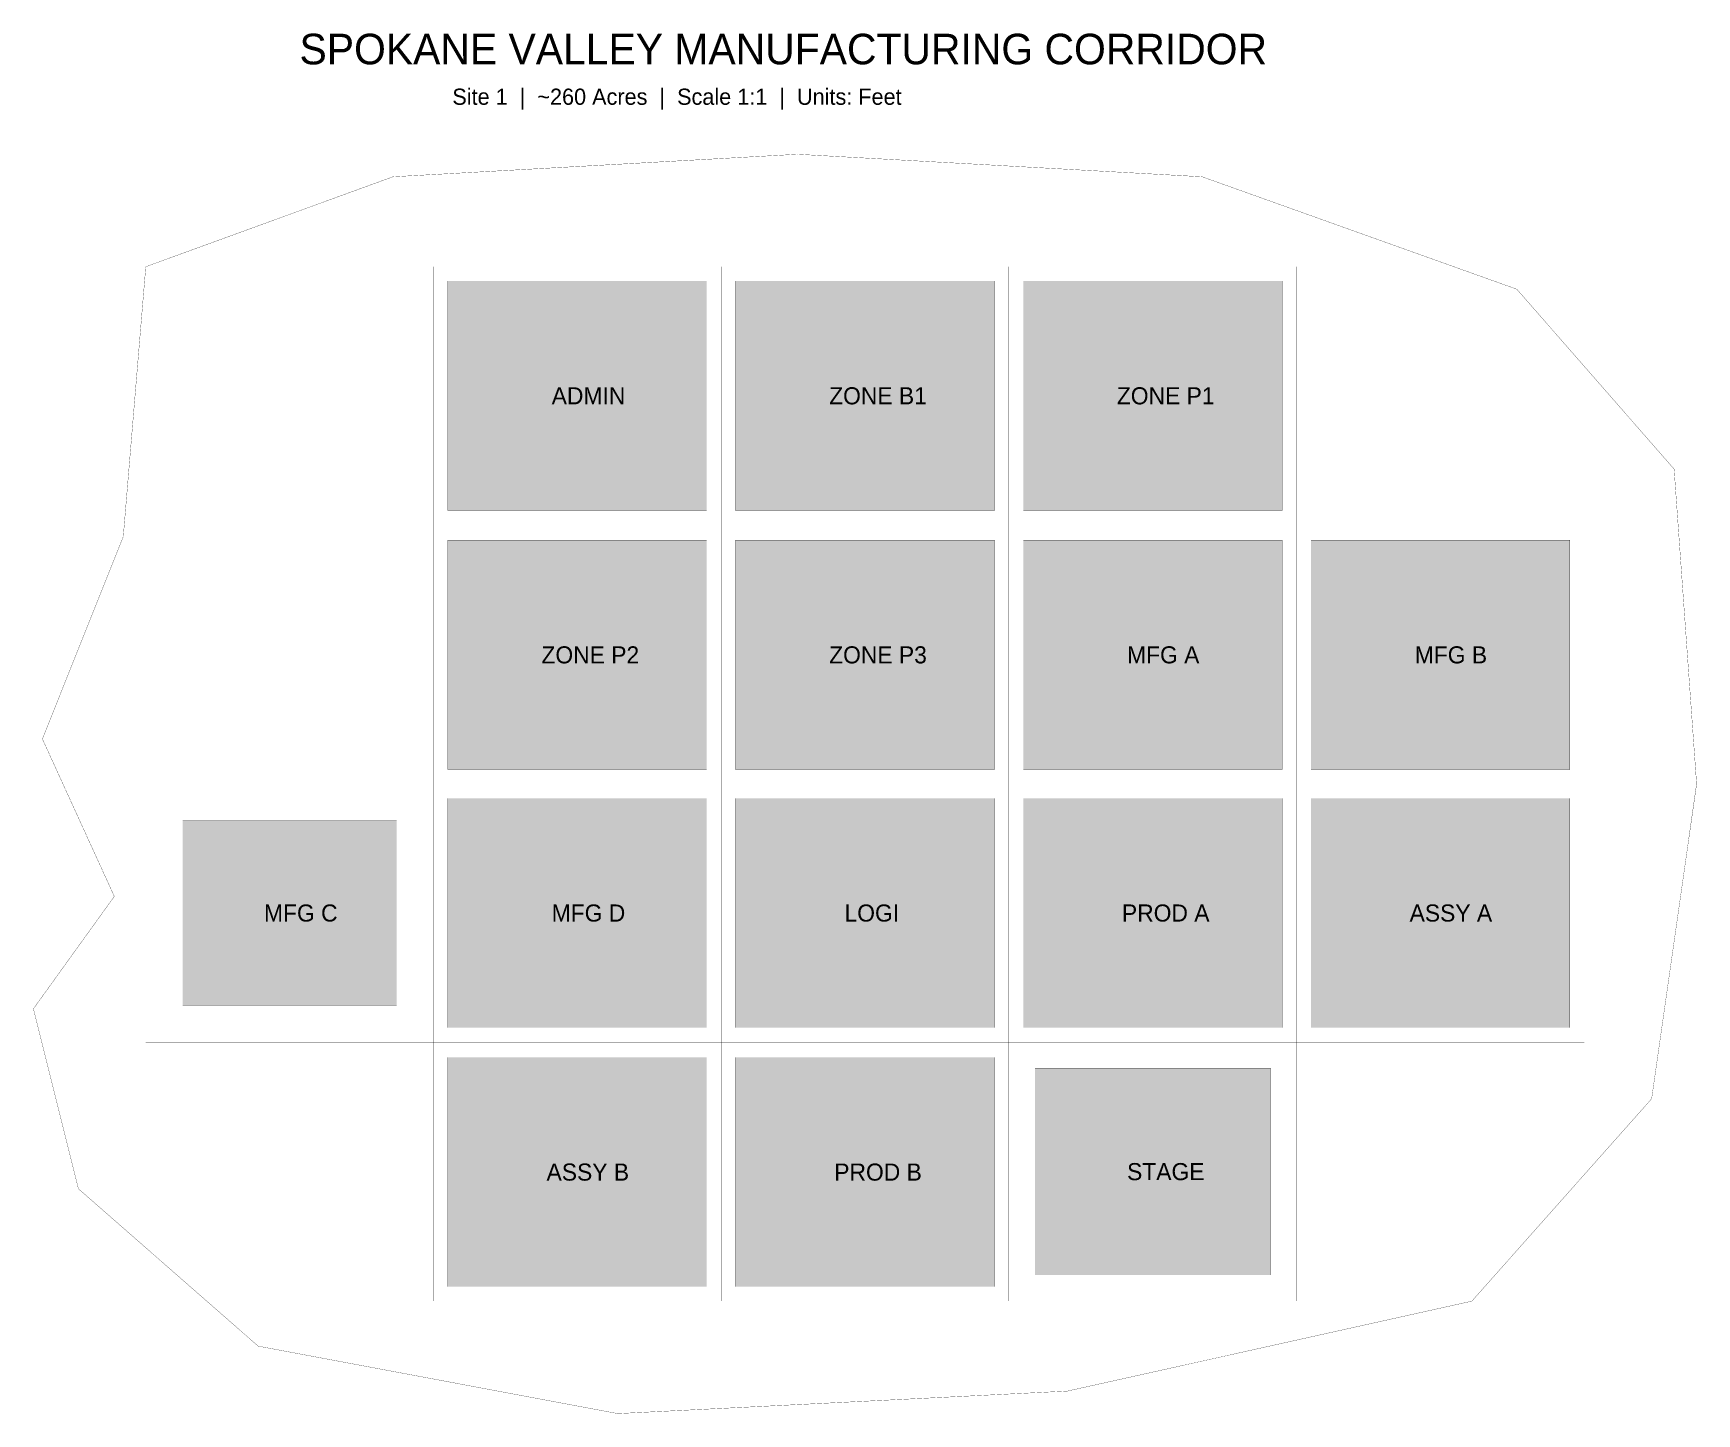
# Model space of a CAD drawing. Header units: inches. Extents: x 100 to 3800, y 400 to 3469.
import ezdxf

# ---------------------------------------------------------------- set-up
doc = ezdxf.new("R2010")
doc.units = ezdxf.units.IN
for name, color, linetype in [('ANNOT', 7, 'Continuous'), ('BOUNDARY', 4, 'Continuous'), ('HATCH', 7, 'Continuous'), ('ROADS', 253, 'Continuous'), ('ZONE_BLUE', 140, 'Continuous'), ('ZONE_CYAN', 4, 'Continuous'), ('ZONE_GREEN', 3, 'Continuous'), ('ZONE_MAGENTA', 6, 'Continuous'), ('ZONE_PURPLE', 190, 'Continuous'), ('ZONE_RED', 1, 'Continuous'), ('ZONE_YELLOW', 2, 'Continuous')]:
    doc.layers.add(name, color=color, linetype=linetype)

msp = doc.modelspace()

# ---------------------------------------------------------------- hatches: boundary and pattern name
at = {"layer": 'HATCH'}
for points in [[(1022, 2408), (1598, 2408), (1598, 2918), (1022, 2918), (1022, 2408)], [(1662, 2408), (2238, 2408), (2238, 2918), (1662, 2918), (1662, 2408)], [(2302, 2408), (2878, 2408), (2878, 2918), (2302, 2918), (2302, 2408)], [(1022, 1832), (1598, 1832), (1598, 2342), (1022, 2342), (1022, 1832)], [(1662, 1832), (2238, 1832), (2238, 2342), (1662, 2342), (1662, 1832)], [(2302, 1832), (2878, 1832), (2878, 2342), (2302, 2342), (2302, 1832)], [(2942, 1832), (3518, 1832), (3518, 2342), (2942, 2342), (2942, 1832)], [(1022, 1258), (1598, 1258), (1598, 1768), (1022, 1768), (1022, 1258)], [(1662, 1258), (2238, 1258), (2238, 1768), (1662, 1768), (1662, 1258)], [(2302, 1258), (2878, 1258), (2878, 1768), (2302, 1768), (2302, 1258)], [(2942, 1258), (3518, 1258), (3518, 1768), (2942, 1768), (2942, 1258)], [(432, 1308), (908, 1308), (908, 1718), (432, 1718), (432, 1308)], [(1022, 682), (1598, 682), (1598, 1192), (1022, 1192), (1022, 682)], [(1662, 682), (2238, 682), (2238, 1192), (1662, 1192), (1662, 682)], [(2328, 708), (2852, 708), (2852, 1168), (2328, 1168), (2328, 708)]]:
    msp.add_hatch(color=7, dxfattribs=at).paths.add_polyline_path(points)

# ---------------------------------------------------------------- linework, layer by layer
at = {"layer": 'BOUNDARY', "const_width": 0.55}
msp.add_lwpolyline([(350, 2950), (900, 3150), (1800, 3200), (2700, 3150), (3400, 2900), (3750, 2500), (3800, 1800), (3700, 1100), (3300, 650), (2400, 450), (1400, 400), (600, 550), (200, 900), (100, 1300), (280, 1550), (120, 1900), (300, 2350), (350, 2950)], dxfattribs=at)
at = {"layer": 'ROADS', "const_width": 0.3}
for points in [[(990, 650), (990, 2950)], [(1630, 650), (1630, 2950)], [(2270, 650), (2270, 2950)], [(2910, 650), (2910, 2950)], [(350, 2375), (3550, 2375)], [(350, 1800), (3550, 1800)], [(350, 1225), (3550, 1225)]]:
    msp.add_lwpolyline(points, dxfattribs=at)
at = {"layer": 'ZONE_BLUE', "const_width": 0.25}
msp.add_lwpolyline([(1662, 2408), (2238, 2408), (2238, 2918), (1662, 2918), (1662, 2408)], dxfattribs=at)
at = {"layer": 'ZONE_CYAN', "const_width": 0.25}
msp.add_lwpolyline([(2942, 1832), (3518, 1832), (3518, 2342), (2942, 2342), (2942, 1832)], dxfattribs=at)
at = {"layer": 'ZONE_GREEN', "const_width": 0.25}
for points in [[(2302, 1832), (2878, 1832), (2878, 2342), (2302, 2342), (2302, 1832)], [(1022, 1258), (1598, 1258), (1598, 1768), (1022, 1768), (1022, 1258)], [(2302, 1258), (2878, 1258), (2878, 1768), (2302, 1768), (2302, 1258)], [(432, 1308), (908, 1308), (908, 1718), (432, 1718), (432, 1308)], [(1662, 682), (2238, 682), (2238, 1192), (1662, 1192), (1662, 682)]]:
    msp.add_lwpolyline(points, dxfattribs=at)
at = {"layer": 'ZONE_MAGENTA', "const_width": 0.25}
for points in [[(2942, 1258), (3518, 1258), (3518, 1768), (2942, 1768), (2942, 1258)], [(1022, 682), (1598, 682), (1598, 1192), (1022, 1192), (1022, 682)]]:
    msp.add_lwpolyline(points, dxfattribs=at)
at = {"layer": 'ZONE_PURPLE', "const_width": 0.25}
for points in [[(2302, 2408), (2878, 2408), (2878, 2918), (2302, 2918), (2302, 2408)], [(1022, 1832), (1598, 1832), (1598, 2342), (1022, 2342), (1022, 1832)], [(1662, 1832), (2238, 1832), (2238, 2342), (1662, 2342), (1662, 1832)]]:
    msp.add_lwpolyline(points, dxfattribs=at)
at = {"layer": 'ZONE_RED', "const_width": 0.25}
msp.add_lwpolyline([(1022, 2408), (1598, 2408), (1598, 2918), (1022, 2918), (1022, 2408)], dxfattribs=at)
at = {"layer": 'ZONE_YELLOW', "const_width": 0.25}
for points in [[(1662, 1258), (2238, 1258), (2238, 1768), (1662, 1768), (1662, 1258)], [(2328, 708), (2852, 708), (2852, 1168), (2328, 1168), (2328, 708)]]:
    msp.add_lwpolyline(points, dxfattribs=at)

# ---------------------------------------------------------------- texts
at = {"layer": 'ANNOT', "color": 4}
for s, height, p in [('SPOKANE VALLEY MANUFACTURING CORRIDOR', 68, (692, 3400)), ('MFG B', 38, (3173, 2068))]:
    msp.add_text(s, height=height, dxfattribs=at).set_placement(p)
at = {"layer": 'ANNOT', "color": 253}
msp.add_text('Site 1  |  ~260 Acres  |  Scale 1:1  |  Units: Feet', height=36, dxfattribs=at).set_placement((1032, 3310))
at = {"layer": 'ANNOT', "color": 1}
msp.add_text('ADMIN', height=38, dxfattribs=at).set_placement((1253, 2644))
at = {"layer": 'ANNOT', "color": 140}
msp.add_text('ZONE B1', height=38, dxfattribs=at).set_placement((1870.2, 2644))
at = {"layer": 'ANNOT', "color": 190}
for s, p in [('ZONE P1', (2510.2, 2644)), ('ZONE P2', (1230.2, 2068)), ('ZONE P3', (1870.2, 2068))]:
    msp.add_text(s, height=38, dxfattribs=at).set_placement(p)
at = {"layer": 'ANNOT', "color": 3}
for s, p in [('MFG A', (2533, 2068)), ('MFG C', (613, 1494)), ('MFG D', (1253, 1494)), ('PROD A', (2521.6, 1494)), ('PROD B', (1881.6, 918))]:
    msp.add_text(s, height=38, dxfattribs=at).set_placement(p)
at = {"layer": 'ANNOT', "color": 2}
for s, p in [('LOGI', (1904.4, 1494)), ('STAGE', (2533, 919))]:
    msp.add_text(s, height=38, dxfattribs=at).set_placement(p)
at = {"layer": 'ANNOT', "color": 6}
for s, p in [('ASSY A', (3161.6, 1494)), ('ASSY B', (1241.6, 918))]:
    msp.add_text(s, height=38, dxfattribs=at).set_placement(p)

doc.saveas('drawing.dxf')
